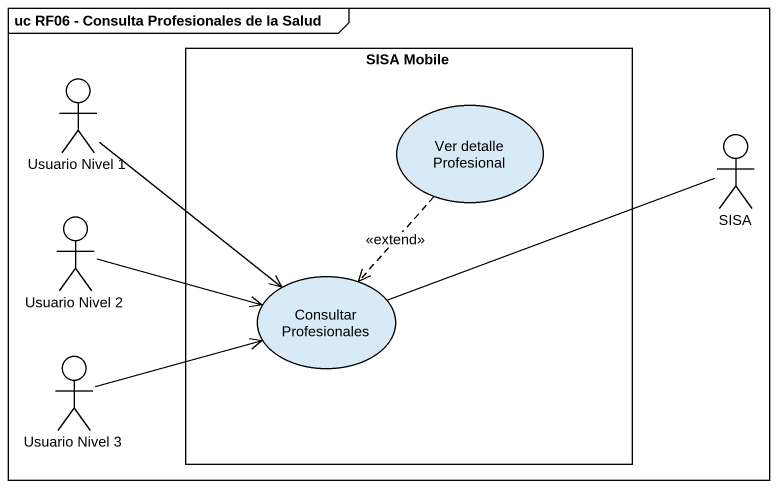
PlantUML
@startuml
mainframe uc RF06 - Consulta Profesionales de la Salud
actor "Usuario Nivel 1" as Usuario_Nivel_1
rectangle "SISA Mobile" as SISA_Mobile {
  usecase "Ver detalle Profesional" as Ver_detalle_Profesional
  usecase "Consultar Profesionales" as Consultar_Profesionales
}
actor SISA
actor "Usuario Nivel 2" as Usuario_Nivel_2
actor "Usuario Nivel 3" as Usuario_Nivel_3
Usuario_Nivel_1 --> Consultar_Profesionales
Ver_detalle_Profesional ..> Consultar_Profesionales : <<extend>>
SISA -left- Consultar_Profesionales
Usuario_Nivel_2 -right-> Consultar_Profesionales
Usuario_Nivel_3 -right-> Consultar_Profesionales
@enduml
